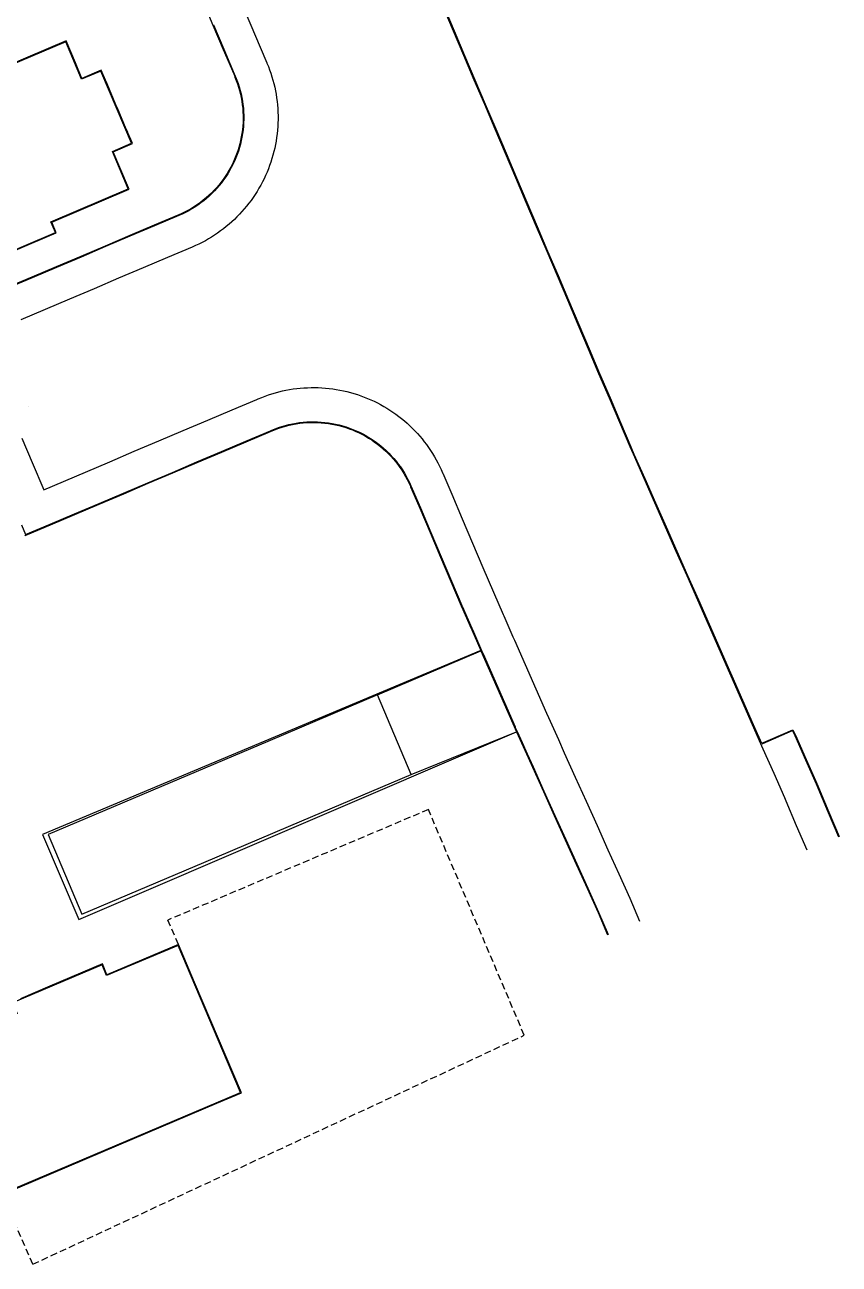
# Model space of a CAD drawing. Header units: metres. Extents: x 337936 to 338461, y 373266 to 374024.
# Drawn here: x 338197.39 to 338228.01, y 373361.22 to 373407.85 of the extents above; entities that cross this region are included whole.
import ezdxf

# ---------------------------------------------------------------- set-up
doc = ezdxf.new("R2010")
doc.units = ezdxf.units.M
doc.linetypes.add('CENTRE', pattern=[1.4, 0.7, -0.3, 0.1, -0.3])
doc.linetypes.add('DASHED2', pattern=[0.375, 0.25, -0.125])
for name, color, linetype in [('3D_LINES', 4, 'Continuous'), ('PLOTS EXTERNAL LEVEL', 3, 'Continuous'), ('PLOTS FFL', 1, 'Continuous')]:
    doc.layers.add(name, color=color, linetype=linetype)
doc.layers.add('ROAD_CENTRELINES', color=1, linetype='CENTRE', true_color=0xff0000)

msp = doc.modelspace()

# ---------------------------------------------------------------- linework, layer by layer
at = {"layer": '3D_LINES'}
for points in [[(338204.075, 373408.76, 34.154), (338204.466, 373407.839, 34.153), (338204.856, 373406.919, 34.151), (338205.247, 373405.998, 34.148), (338205.285, 373405.909, 34.148), (338205.295, 373405.884, 34.147), (338205.345, 373405.758, 34.146), (338205.391, 373405.631, 34.145), (338205.432, 373405.502, 34.144), (338205.469, 373405.372, 34.143), (338205.501, 373405.241, 34.141), (338205.529, 373405.109, 34.14), (338205.552, 373404.976, 34.138), (338205.571, 373404.842, 34.136), (338205.585, 373404.708, 34.134), (338205.595, 373404.573, 34.132), (338205.6, 373404.438, 34.13), (338205.601, 373404.303, 34.128), (338205.597, 373404.167, 34.125), (338205.588, 373404.033, 34.122), (338205.575, 373403.898, 34.12), (338205.557, 373403.764, 34.117), (338205.534, 373403.631, 34.114), (338205.507, 373403.498, 34.111), (338205.476, 373403.367, 34.107), (338205.44, 373403.237, 34.104), (338205.4, 373403.108, 34.101), (338205.355, 373402.98, 34.097), (338205.306, 373402.854, 34.093), (338205.253, 373402.73, 34.089), (338205.196, 373402.608, 34.086), (338205.134, 373402.487, 34.083), (338205.069, 373402.369, 34.08), (338204.999, 373402.253, 34.077), (338204.926, 373402.14, 34.075), (338204.849, 373402.029, 34.073), (338204.768, 373401.921, 34.071), (338204.683, 373401.815, 34.07), (338204.595, 373401.713, 34.068), (338204.503, 373401.613, 34.067), (338204.409, 373401.517, 34.066), (338204.31, 373401.424, 34.066), (338204.209, 373401.335, 34.066), (338204.105, 373401.248, 34.066), (338203.998, 373401.166, 34.066), (338203.888, 373401.087, 34.067), (338203.776, 373401.012, 34.067), (338203.661, 373400.941, 34.069), (338203.544, 373400.874, 34.07), (338203.424, 373400.811, 34.072), (338203.303, 373400.752, 34.073), (338203.179, 373400.697, 34.076), (338202.259, 373400.306, 34.087), (338201.338, 373399.915, 34.098), (338200.418, 373399.525, 34.109), (338199.497, 373399.134, 34.121), (338198.577, 373398.743, 34.132), (338197.656, 373398.352, 34.143), (338196.736, 373397.962, 34.154)], [(338205.679, 373408.341, 34.103), (338206.07, 373407.421, 34.101), (338206.46, 373406.5, 34.098), (338206.493, 373406.422, 34.098), (338206.498, 373406.41, 34.098), (338206.551, 373406.281, 34.097), (338206.599, 373406.154, 34.096), (338206.643, 373406.025, 34.095), (338206.685, 373405.896, 34.094), (338206.723, 373405.765, 34.093), (338206.757, 373405.634, 34.092), (338206.788, 373405.502, 34.091), (338206.816, 373405.369, 34.09), (338206.84, 373405.235, 34.089), (338206.861, 373405.101, 34.087), (338206.879, 373404.966, 34.086), (338206.893, 373404.831, 34.084), (338206.903, 373404.695, 34.083), (338206.91, 373404.559, 34.081), (338206.914, 373404.424, 34.079), (338206.914, 373404.288, 34.078), (338206.91, 373404.152, 34.076), (338206.903, 373404.016, 34.074), (338206.893, 373403.881, 34.072), (338206.879, 373403.745, 34.07), (338206.861, 373403.611, 34.068), (338206.84, 373403.476, 34.065), (338206.816, 373403.343, 34.063), (338206.788, 373403.21, 34.061), (338206.757, 373403.077, 34.058), (338206.723, 373402.946, 34.056), (338206.685, 373402.815, 34.053), (338206.643, 373402.686, 34.05), (338206.599, 373402.558, 34.048), (338206.551, 373402.43, 34.045), (338206.5, 373402.304, 34.042), (338206.446, 373402.18, 34.039), (338206.388, 373402.057, 34.037), (338206.327, 373401.935, 34.034), (338206.264, 373401.815, 34.032), (338206.197, 373401.697, 34.03), (338206.127, 373401.58, 34.028), (338206.054, 373401.465, 34.026), (338205.978, 373401.353, 34.024), (338205.9, 373401.242, 34.023), (338205.818, 373401.133, 34.021), (338205.734, 373401.026, 34.02), (338205.647, 373400.922, 34.019), (338205.558, 373400.82, 34.018), (338205.466, 373400.72, 34.017), (338205.371, 373400.622, 34.017), (338205.274, 373400.527, 34.016), (338205.174, 373400.435, 34.016), (338205.072, 373400.345, 34.016), (338204.968, 373400.258, 34.016), (338204.862, 373400.173, 34.016), (338204.753, 373400.091, 34.016), (338204.642, 373400.012, 34.017), (338204.53, 373399.936, 34.017), (338204.415, 373399.863, 34.018), (338204.299, 373399.793, 34.019), (338204.181, 373399.726, 34.02), (338204.061, 373399.662, 34.021), (338203.94, 373399.601, 34.022), (338203.817, 373399.543, 34.024), (338203.688, 373399.486, 34.026), (338203.681, 373399.483, 34.026), (338202.761, 373399.093, 34.037), (338201.84, 373398.702, 34.048), (338200.92, 373398.311, 34.059), (338199.999, 373397.92, 34.071), (338199.079, 373397.53, 34.082), (338198.158, 373397.139, 34.093), (338197.238, 373396.748, 34.104)], [(338226.805, 373376.794, 33.606), (338226.414, 373377.715, 33.622), (338226.023, 373378.635, 33.638), (338225.968, 373378.765, 33.64), (338225.564, 373379.685, 33.656), (338225.161, 373380.6, 33.672), (338224.758, 373381.516, 33.689), (338224.356, 373382.431, 33.705), (338223.953, 373383.346, 33.721), (338223.906, 373383.453, 33.723), (338223.502, 373384.369, 33.739), (338223.099, 373385.284, 33.756), (338222.695, 373386.199, 33.772), (338222.292, 373387.114, 33.788), (338221.888, 373388.029, 33.805), (338221.485, 373388.944, 33.821), (338221.081, 373389.859, 33.837), (338220.678, 373390.774, 33.854), (338220.274, 373391.689, 33.87), (338220.152, 373391.964, 33.875), (338219.764, 373392.88, 33.891), (338219.373, 373393.801, 33.907), (338218.982, 373394.721, 33.923), (338218.591, 373395.642, 33.939), (338218.201, 373396.562, 33.955), (338217.81, 373397.483, 33.97), (338217.419, 373398.403, 33.986), (338217.029, 373399.324, 34.001), (338216.638, 373400.244, 34.015), (338216.247, 373401.165, 34.028), (338215.856, 373402.085, 34.04), (338215.466, 373403.006, 34.051), (338215.075, 373403.926, 34.06), (338214.684, 373404.847, 34.069), (338214.293, 373405.767, 34.077), (338213.903, 373406.688, 34.084), (338213.512, 373407.608, 34.09), (338213.121, 373408.529, 34.095)], [(338213.144, 373408.539, 34.095), (338213.535, 373407.618, 34.09), (338213.926, 373406.698, 34.084), (338214.316, 373405.777, 34.077), (338214.707, 373404.857, 34.069), (338215.098, 373403.936, 34.06), (338215.489, 373403.016, 34.051), (338215.879, 373402.095, 34.04), (338216.27, 373401.175, 34.028), (338216.661, 373400.254, 34.015), (338217.052, 373399.334, 34.001), (338217.442, 373398.413, 33.986), (338217.833, 373397.493, 33.97), (338218.224, 373396.572, 33.955), (338218.614, 373395.652, 33.939), (338219.005, 373394.731, 33.923), (338219.396, 373393.811, 33.907), (338219.787, 373392.89, 33.891), (338220.175, 373391.974, 33.875), (338220.297, 373391.699, 33.87), (338220.7, 373390.784, 33.854), (338221.104, 373389.869, 33.837), (338221.507, 373388.954, 33.821), (338221.911, 373388.039, 33.805), (338222.315, 373387.124, 33.788), (338222.718, 373386.209, 33.772), (338223.122, 373385.294, 33.756), (338223.525, 373384.379, 33.739), (338223.929, 373383.463, 33.723), (338223.976, 373383.356, 33.721), (338224.379, 373382.441, 33.705), (338224.781, 373381.526, 33.689), (338225.092, 373380.82, 33.676)], [(338204.489, 373407.849, 34.153), (338204.879, 373406.928, 34.151), (338205.27, 373406.008, 34.148), (338205.308, 373405.919, 34.148), (338205.319, 373405.894, 34.147), (338205.369, 373405.767, 34.146), (338205.415, 373405.639, 34.145), (338205.456, 373405.51, 34.144), (338205.493, 373405.379, 34.143), (338205.526, 373405.247, 34.141), (338205.554, 373405.114, 34.14), (338205.577, 373404.98, 34.138), (338205.596, 373404.845, 34.136), (338205.61, 373404.71, 34.134), (338205.62, 373404.574, 34.132), (338205.625, 373404.438, 34.13), (338205.626, 373404.302, 34.128), (338205.622, 373404.166, 34.125), (338205.613, 373404.031, 34.123), (338205.599, 373403.895, 34.12), (338205.581, 373403.76, 34.117), (338205.559, 373403.626, 34.114), (338205.532, 373403.493, 34.111), (338205.5, 373403.361, 34.107), (338205.464, 373403.23, 34.104), (338205.424, 373403.1, 34.101), (338205.379, 373402.971, 34.097), (338205.33, 373402.845, 34.093), (338205.276, 373402.72, 34.089), (338205.218, 373402.597, 34.086), (338205.157, 373402.475, 34.083), (338205.091, 373402.357, 34.08), (338205.021, 373402.24, 34.077), (338204.947, 373402.126, 34.075), (338204.869, 373402.014, 34.073), (338204.788, 373401.905, 34.071), (338204.702, 373401.799, 34.07), (338204.614, 373401.696, 34.068), (338204.522, 373401.596, 34.067), (338204.426, 373401.499, 34.066), (338204.327, 373401.406, 34.066), (338204.226, 373401.316, 34.066), (338204.121, 373401.229, 34.066), (338204.013, 373401.146, 34.066), (338203.902, 373401.067, 34.067), (338203.789, 373400.991, 34.067), (338203.674, 373400.92, 34.069), (338203.556, 373400.852, 34.07), (338203.436, 373400.788, 34.072), (338203.313, 373400.729, 34.073), (338203.189, 373400.674, 34.076), (338203.189, 373400.674, 34.076), (338202.268, 373400.283, 34.087), (338201.348, 373399.892, 34.098), (338200.427, 373399.502, 34.109), (338199.507, 373399.111, 34.121), (338198.586, 373398.72, 34.132), (338197.666, 373398.329, 34.143), (338196.745, 373397.939, 34.154)], [(338197.279, 373392.299, 34.158), (338197.67, 373391.378, 34.128), (338198.105, 373390.355, 34.116), (338199.67, 373391.019, 34.104), (338200.59, 373391.41, 34.093), (338201.511, 373391.801, 34.082), (338202.431, 373392.191, 34.071), (338203.352, 373392.582, 34.059), (338204.272, 373392.973, 34.048), (338205.193, 373393.363, 34.037), (338206.113, 373393.754, 34.026), (338206.171, 373393.779, 34.025), (338206.301, 373393.832, 34.023), (338206.428, 373393.88, 34.022), (338206.557, 373393.925, 34.02), (338206.686, 373393.967, 34.018), (338206.816, 373394.005, 34.016), (338206.948, 373394.04, 34.015), (338207.08, 373394.072, 34.013), (338207.213, 373394.1, 34.011), (338207.346, 373394.125, 34.009), (338207.481, 373394.146, 34.008), (338207.615, 373394.164, 34.006), (338207.75, 373394.178, 34.004), (338207.886, 373394.189, 34.002), (338208.022, 373394.196, 34.001), (338208.157, 373394.2, 33.999), (338208.293, 373394.201, 33.997), (338208.429, 373394.198, 33.995), (338208.565, 373394.191, 33.993), (338208.7, 373394.181, 33.992), (338208.836, 373394.168, 33.99), (338208.971, 373394.151, 33.988), (338209.105, 373394.13, 33.986), (338209.239, 373394.106, 33.985), (338209.372, 373394.079, 33.983), (338209.504, 373394.048, 33.981), (338209.636, 373394.014, 33.979), (338209.766, 373393.976, 33.977), (338209.896, 373393.936, 33.976), (338210.024, 373393.891, 33.974), (338210.152, 373393.844, 33.972), (338210.278, 373393.793, 33.97), (338210.403, 373393.739, 33.968), (338210.526, 373393.682, 33.967), (338210.648, 373393.622, 33.965), (338210.768, 373393.559, 33.963), (338210.886, 373393.492, 33.961), (338211.003, 373393.423, 33.959), (338211.118, 373393.35, 33.957), (338211.231, 373393.275, 33.955), (338211.342, 373393.196, 33.953), (338211.451, 373393.115, 33.951), (338211.558, 373393.032, 33.949), (338211.663, 373392.945, 33.947), (338211.766, 373392.856, 33.945), (338211.866, 373392.764, 33.943), (338211.963, 373392.669, 33.941), (338212.059, 373392.573, 33.939), (338212.152, 373392.473, 33.936), (338212.242, 373392.372, 33.934), (338212.329, 373392.268, 33.932), (338212.414, 373392.162, 33.93), (338212.496, 373392.053, 33.928), (338212.576, 373391.943, 33.925), (338212.652, 373391.83, 33.923), (338212.726, 373391.716, 33.921), (338212.796, 373391.6, 33.918), (338212.864, 373391.482, 33.916), (338212.928, 373391.363, 33.914), (338212.989, 373391.241, 33.911), (338213.048, 373391.118, 33.909), (338213.104, 373390.991, 33.906), (338213.11, 373390.979, 33.906), (338213.446, 373390.186, 33.892), (338213.837, 373389.265, 33.877), (338214.228, 373388.345, 33.861), (338214.618, 373387.424, 33.845), (338215.011, 373386.5, 33.829), (338215.378, 373385.661, 33.815), (338215.4, 373385.611, 33.808), (338215.745, 373384.824, 33.7), (338215.802, 373384.695, 33.698), (338216.203, 373383.779, 33.683), (338216.604, 373382.864, 33.667), (338217.007, 373381.944, 33.652), (338217.079, 373381.786, 33.649), (338217.266, 373381.37, 33.692), (338217.454, 373380.953, 33.735), (338217.677, 373380.458, 33.727), (338218.088, 373379.546, 33.712), (338218.499, 373378.634, 33.696), (338218.909, 373377.723, 33.681), (338219.32, 373376.811, 33.666), (338219.731, 373375.899, 33.651), (338220.139, 373374.995, 33.635), (338220.509, 373374.122, 33.62)], [(338197.266, 373389.034, 34.18), (338197.422, 373388.666, 34.186), (338198.343, 373389.057, 34.171), (338199.263, 373389.447, 34.166), (338199.263, 373389.447, 34.166), (338200.184, 373389.838, 34.154), (338201.104, 373390.229, 34.143), (338202.025, 373390.62, 34.132), (338202.945, 373391.01, 34.121), (338203.866, 373391.401, 34.109), (338204.786, 373391.792, 34.098), (338205.707, 373392.183, 34.087), (338206.627, 373392.573, 34.076), (338206.679, 373392.595, 34.075), (338206.805, 373392.646, 34.073), (338206.933, 373392.693, 34.07), (338207.062, 373392.735, 34.068), (338207.192, 373392.773, 34.066), (338207.324, 373392.806, 34.063), (338207.457, 373392.835, 34.061), (338207.591, 373392.86, 34.059), (338207.725, 373392.88, 34.057), (338207.861, 373392.895, 34.054), (338207.996, 373392.905, 34.052), (338208.132, 373392.912, 34.05), (338208.268, 373392.913, 34.047), (338208.404, 373392.91, 34.045), (338208.54, 373392.902, 34.043), (338208.675, 373392.889, 34.04), (338208.81, 373392.872, 34.038), (338208.944, 373392.851, 34.035), (338209.078, 373392.825, 34.033), (338209.21, 373392.794, 34.031), (338209.342, 373392.759, 34.028), (338209.472, 373392.719, 34.026), (338209.6, 373392.675, 34.024), (338209.727, 373392.627, 34.021), (338209.853, 373392.574, 34.019), (338209.976, 373392.517, 34.016), (338210.098, 373392.456, 34.014), (338210.217, 373392.391, 34.011), (338210.334, 373392.322, 34.009), (338210.449, 373392.249, 34.006), (338210.561, 373392.172, 34.004), (338210.671, 373392.091, 34.001), (338210.777, 373392.007, 33.998), (338210.881, 373391.919, 33.996), (338210.982, 373391.827, 33.993), (338211.079, 373391.732, 33.99), (338211.173, 373391.634, 33.987), (338211.264, 373391.533, 33.984), (338211.351, 373391.429, 33.981), (338211.435, 373391.322, 33.979), (338211.515, 373391.212, 33.976), (338211.591, 373391.099, 33.972), (338211.664, 373390.984, 33.969), (338211.732, 373390.867, 33.966), (338211.797, 373390.747, 33.963), (338211.857, 373390.625, 33.96), (338211.913, 373390.501, 33.957), (338211.924, 373390.476, 33.956), (338212.265, 373389.672, 33.942), (338212.656, 373388.751, 33.926), (338213.046, 373387.831, 33.91), (338213.437, 373386.91, 33.895), (338213.823, 373386.001, 33.879), (338213.828, 373385.99, 33.879), (338213.833, 373385.979, 33.879), (338214.199, 373385.144, 33.865), (338214.199, 373385.144, 33.865), (338214.221, 373385.094, 33.864), (338214.566, 373384.307, 33.85), (338214.566, 373384.307, 33.85), (338214.622, 373384.178, 33.848), (338215.023, 373383.262, 33.833), (338215.425, 373382.347, 33.817), (338215.826, 373381.431, 33.802), (338215.835, 373381.412, 33.802), (338215.904, 373381.257, 33.799), (338216.092, 373380.841, 33.792), (338216.28, 373380.424, 33.785), (338216.28, 373380.424, 33.785), (338216.503, 373379.929, 33.777), (338216.914, 373379.017, 33.762), (338217.324, 373378.105, 33.746), (338217.735, 373377.194, 33.731), (338218.146, 373376.282, 33.716), (338218.557, 373375.37, 33.701), (338218.968, 373374.458, 33.685), (338219.323, 373373.619, 33.67)], [(338197.396, 373388.663, 34.186), (338197.409, 373388.633, 34.186), (338198.353, 373389.034, 34.171), (338199.273, 373389.424, 34.166), (338200.194, 373389.815, 34.154), (338201.114, 373390.206, 34.143), (338202.035, 373390.597, 34.132), (338202.955, 373390.987, 34.121), (338203.876, 373391.378, 34.109), (338204.796, 373391.769, 34.098), (338205.717, 373392.16, 34.087), (338206.637, 373392.55, 34.076), (338206.688, 373392.572, 34.075), (338206.814, 373392.623, 34.073), (338206.941, 373392.669, 34.07), (338207.069, 373392.711, 34.068), (338207.199, 373392.749, 34.066), (338207.33, 373392.782, 34.063), (338207.462, 373392.811, 34.061), (338207.595, 373392.835, 34.059), (338207.729, 373392.855, 34.057), (338207.863, 373392.87, 34.054), (338207.998, 373392.881, 34.052), (338208.133, 373392.887, 34.05), (338208.268, 373392.888, 34.047), (338208.403, 373392.885, 34.045), (338208.538, 373392.877, 34.043), (338208.672, 373392.865, 34.04), (338208.806, 373392.848, 34.038), (338208.94, 373392.826, 34.035), (338209.073, 373392.8, 34.033), (338209.204, 373392.77, 34.031), (338209.335, 373392.735, 34.028), (338209.464, 373392.695, 34.026), (338209.592, 373392.652, 34.024), (338209.718, 373392.604, 34.021), (338209.843, 373392.551, 34.019), (338209.966, 373392.495, 34.016), (338210.086, 373392.434, 34.014), (338210.205, 373392.369, 34.011), (338210.321, 373392.301, 34.009), (338210.435, 373392.228, 34.006), (338210.547, 373392.151, 34.004), (338210.655, 373392.071, 34.001), (338210.761, 373391.987, 33.998), (338210.864, 373391.9, 33.996), (338210.964, 373391.809, 33.993), (338211.061, 373391.715, 33.99), (338211.155, 373391.617, 33.987), (338211.245, 373391.517, 33.984), (338211.332, 373391.413, 33.981), (338211.415, 373391.307, 33.979), (338211.495, 373391.197, 33.976), (338211.57, 373391.086, 33.972), (338211.642, 373390.971, 33.969), (338211.71, 373390.854, 33.966), (338211.774, 373390.735, 33.963), (338211.834, 373390.614, 33.96), (338211.89, 373390.491, 33.957), (338211.901, 373390.466, 33.956), (338212.242, 373389.662, 33.942), (338212.633, 373388.742, 33.926), (338213.023, 373387.821, 33.91), (338213.414, 373386.901, 33.895), (338213.8, 373385.991, 33.879), (338213.805, 373385.98, 33.879), (338213.81, 373385.969, 33.879), (338214.176, 373385.134, 33.865), (338214.198, 373385.084, 33.864), (338214.536, 373384.312, 33.851)], [(338215.882, 373381.246, 33.799), (338216.069, 373380.83, 33.792), (338216.257, 373380.414, 33.785), (338216.48, 373379.919, 33.777), (338216.891, 373379.007, 33.762), (338217.302, 373378.095, 33.746), (338217.712, 373377.183, 33.731), (338218.123, 373376.272, 33.716), (338218.534, 373375.36, 33.701), (338218.945, 373374.448, 33.685), (338219.3, 373373.609, 33.67)], [(338225.109, 373380.816, 33.694), (338225.337, 373380.917, 33.7), (338226.275, 373381.329, 33.725), (338226.368, 373381.117, 33.722), (338226.771, 373380.202, 33.706), (338227.168, 373379.298, 33.69), (338227.174, 373379.286, 33.69), (338227.179, 373379.274, 33.69), (338227.232, 373379.149, 33.688), (338227.623, 373378.228, 33.672), (338228.013, 373377.308, 33.656)], [(338225.119, 373380.794, 33.694), (338225.347, 373380.894, 33.7), (338226.262, 373381.296, 33.725), (338226.345, 373381.107, 33.722), (338226.748, 373380.192, 33.706), (338227.145, 373379.288, 33.69), (338227.151, 373379.276, 33.69), (338227.156, 373379.264, 33.69), (338227.209, 373379.139, 33.688), (338227.6, 373378.218, 33.672), (338227.99, 373377.298, 33.656)]]:
    msp.add_polyline3d(points, dxfattribs=at)
at = {"layer": '3D_LINES', "linetype": 'Continuous'}
for points in [[(338214.536, 373384.312, 33.851), (338198.061, 373377.379, 33.901), (338199.428, 373374.187, 33.982), (338215.882, 373381.246, 33.799)], [(338210.654, 373382.634, 33.762), (338214.543, 373384.297, 33.85), (338215.882, 373381.247, 33.799)], [(338211.924, 373379.642, 33.843), (338215.882, 373381.247, 33.799)]]:
    msp.add_polyline3d(points, dxfattribs=at)
msp.add_polyline3d([(338210.654, 373382.634, 33.762), (338206.535, 373380.886, 33.808), (338202.853, 373379.323, 33.849), (338198.273, 373377.379, 33.901), (338199.543, 373374.387, 33.982), (338204.123, 373376.331, 33.931), (338207.805, 373377.894, 33.889), (338211.924, 373379.642, 33.843), (338210.654, 373382.634, 33.762)], close=True, dxfattribs=at)
at = {"layer": '3D_LINES', "linetype": 'DASHED2'}
for points in [[(338212.567, 373378.324, 33.8), (338202.776, 373374.168, 33.85), (338202.776, 373374.168, 33.85)], [(338216.172, 373369.831, 33.708), (338212.567, 373378.324, 33.8)], [(338203.167, 373373.247, 33.85), (338202.776, 373374.168, 33.85)], [(338197.698, 373361.218, 33.781), (338216.172, 373369.831, 33.708)], [(338197.698, 373361.218, 33.781), (338196.536, 373363.844, 33.85)]]:
    msp.add_polyline3d(points, dxfattribs=at)
at = {"layer": 'PLOTS EXTERNAL LEVEL', "linetype": 'Continuous'}
for points in [[(338195.17, 373398.573, 34.2), (338198.163, 373399.844, 34.2), (338198.578, 373400.02, 34.183), (338198.406, 373400.425, 34.167), (338201.315, 373401.66, 34.05), (338201.289, 373401.72, 34.05), (338200.716, 373403.069, 34.054), (338200.716, 373403.069, 34.054), (338201.441, 373403.377, 34.061), (338201.349, 373403.594, 34.061), (338201.34, 373403.616, 34.061), (338201.322, 373403.657, 34.062), (338201.314, 373403.678, 34.062), (338201.297, 373403.717, 34.063), (338201.289, 373403.737, 34.063), (338201.272, 373403.775, 34.063), (338201.264, 373403.794, 34.063), (338201.249, 373403.831, 34.064), (338201.241, 373403.85, 34.064), (338201.225, 373403.886, 34.064), (338201.217, 373403.905, 34.064), (338201.21, 373403.922, 34.064), (338200.877, 373404.707, 34.064), (338200.819, 373404.842, 34.065), (338200.486, 373405.627, 34.065), (338200.429, 373405.763, 34.065), (338200.268, 373406.141, 34.065), (338199.543, 373405.833, 34.063), (338199.298, 373406.412, 34.065), (338198.945, 373407.243, 34.056), (338194.43, 373405.326, 34.053)], [(338196.536, 373363.844, 33.85), (338200.934, 373365.711, 33.85), (338204.616, 373367.274, 33.85), (338205.537, 373367.665, 33.85), (338203.776, 373371.814, 33.85), (338203.167, 373373.247, 33.85), (338203.167, 373373.247, 33.85), (338200.483, 373372.108, 33.929), (338200.312, 373372.513, 33.941), (338198.331, 373371.673, 34), (338197.226, 373371.204, 34)]]:
    msp.add_polyline3d(points, dxfattribs=at)
at = {"layer": 'PLOTS FFL', "linetype": 'Continuous'}
for points, elevation in [([(338200.684, 373403.083), (338201.408, 373403.39), (338200.255, 373406.108), (338199.53, 373405.8), (338198.932, 373407.21), (338189.977, 373403.409), (338192.327, 373397.872), (338195.011, 373399.011), (338195.183, 373398.606), (338198.545, 373400.033), (338198.373, 373400.438), (338201.282, 373401.673)], 34.2), ([(338203.154, 373373.215), (338200.47, 373372.075), (338200.298, 373372.481), (338196.936, 373371.053), (338197.108, 373370.648), (338194.199, 373369.414), (338194.798, 373368.004), (338194.073, 373367.696), (338195.226, 373364.979), (338195.951, 373365.286), (338196.549, 373363.877), (338205.504, 373367.678)], 34)]:
    msp.add_lwpolyline(points, close=True, dxfattribs=dict(at, elevation=elevation))
at = {"layer": 'ROAD_CENTRELINES', "elevation": 34.158, "flags": 128}
msp.add_lwpolyline([(338197.544, 373393.498), (338197.544, 373393.498), (338197.544, 373393.498)], dxfattribs=at)

doc.saveas('drawing.dxf')
